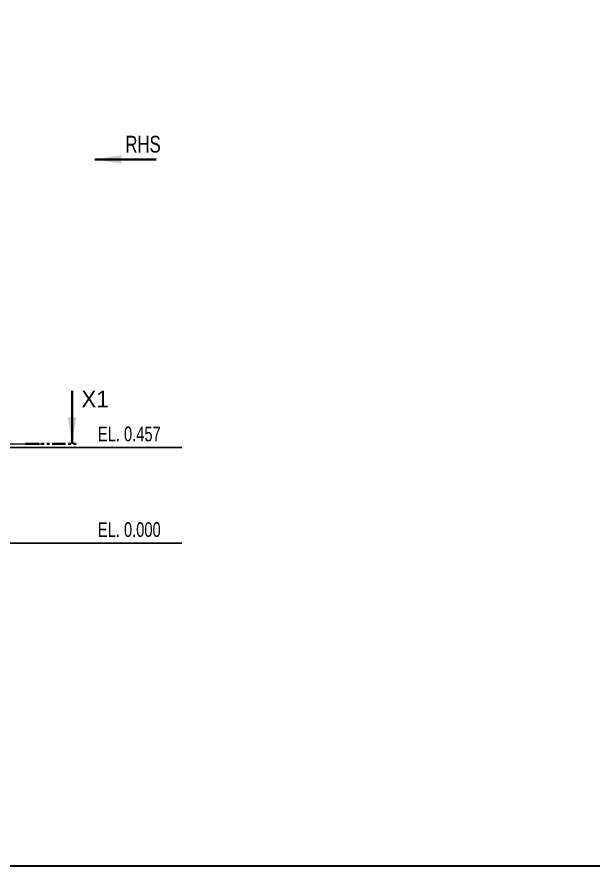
# Model space of a CAD drawing. Header units: millimetres. Extents: x 0 to 16187, y -20471 to 6290.
# Drawn here: x 3449.4 to 3724.6, y 5095 to 5501 of the extents above; entities that cross this region are included whole.
import ezdxf
from ezdxf.enums import TextEntityAlignment as Align

# ---------------------------------------------------------------- set-up
doc = ezdxf.new("R2010")
doc.units = ezdxf.units.MM
doc.linetypes.add('PHANTOM', pattern=[12.699999999999998, 6.35, -1.27, 1.27, -1.27, 1.27, -1.27])
doc.layers.add('BORDER1', color=3, linetype='Continuous')
doc.layers.add('BORDER2', color=7, linetype='Continuous')
doc.styles.add('ROMANC', font='ROMANC', dxfattribs={"height": 5})
doc.styles.add('ROMAND-1', font='ic-romand.shx')
doc.styles.add('ROMANS', font='ROMANS.shx', dxfattribs={"width": 0.8})
doc.styles.add('ROMANT', font='ROMANT', dxfattribs={"height": 4})
doc.styles.add('SLDTEXTSTYLE0', font='TXT', dxfattribs={"width": 0.75})

# ---------------------------------------------------------------- blocks, each defined once
blk = doc.blocks.new('*U609')
at = {"layer": 'BORDER1', "color": 154, "true_color": 0x1859a9, "const_width": 1}
blk.add_lwpolyline([(1.8094395070475, 811), (1144, 811), (1144, 0), (0, 0), (0, 811)], close=True, dxfattribs=at)
at = {"layer": 'BORDER2', "flags": 8}
for tag, height, style, p in [('REV-A', 3.24, 'ROMANS', (986.9282778829383, 140.2530397182669)), ('RE-A', 8.064, 'ROMANT', (1084.634961895852, 7.17204102400288))]:
    blk.add_attdef(tag, text='', height=height, dxfattribs=dict(at, style=style)).set_placement(p, align=Align.CENTER)
at = {"layer": 'BORDER2', "style": 'ROMANS', "width": 3.830216453570641}
blk.add_attdef('DATE-A', text='', height=3.24, dxfattribs=at).set_placement((995.5063797379989, 140.2530397182669), (1008.507228728976, 140.2530397182669), align=Align.FIT)
at = {"layer": 'BORDER2'}
for tag, height, style, p in [('DRN-A', 3.24, 'ROMANS', (1018.380015771281, 140.2530397182669)), ('CHD-A', 3.24, 'ROMANS', (1032.348360605113, 140.2530397182669)), ('APD-A', 3.24, 'ROMANS', (1046.640709253839, 140.2530397182669)), ('CONS_CONT_VEND', 4.2, 'ROMANC', (1061.390575966738, 72.83468077449595))]:
    blk.add_attdef(tag, text='', height=height, dxfattribs=dict(at, style=style)).set_placement(p, align=Align.CENTER)
at = {"layer": 'BORDER2', "style": 'ROMANS', "width": 0.8}
for tag, p, height in [('1:X', (997.2302812124753, 122.552011911554), 3.5), ('LOC', (1042.735042679951, 122.552011911554), 3.5), ('PROJ_NO', (1118.63757586463, 122.552011911554), 3.5), ('CONS_DRG_NO', (1011, 63), 3)]:
    blk.add_attdef(tag, p, '', height=height, dxfattribs=at)
at = {"layer": 'BORDER2', "lineweight": 30, "width": 0.8, "flags": 104}
blk.add_attdef('COMMENTS-A', text='', height=2.2, dxfattribs=at).set_placement((1055.209968003616, 142.0744315684458), align=Align.MIDDLE_LEFT)
at = {"layer": 'BORDER2', "style": 'ROMANS', "width": 0.8}
for tag, p in [('PROJECT_TITLE_1', (1061.068210890846, 55.3534808592422)), ('PROJECT_TITLE_2', (1061.068210890846, 49.30052221051124))]:
    blk.add_attdef(tag, text='', height=3.5, dxfattribs=at).set_placement(p, align=Align.MIDDLE)
at = {"layer": 'BORDER2', "style": 'ROMANT', "width": 0.8}
for tag, p in [('DRG_TITLE_1', (1061.068210890846, 36.31229857438004)), ('DRG_TITLE_2', (1061.068210890846, 28.31229857438004)), ('DRG_TITLE_3', (1061.068210890846, 20.31229857438004))]:
    blk.add_attdef(tag, text='', height=5, dxfattribs=at).set_placement(p, align=Align.CENTER)
at = {"layer": 'BORDER2', "style": 'ROMANT'}
for tag, p in [('AR', (995.0014710450068, 7.172041024002866)), ('PA', (1011.738213301433, 7.172041024002866)), ('DC', (1028.447415784789, 7.172041024002837)), ('TS', (1120.839107118789, 7.172041024002908))]:
    blk.add_attdef(tag, p, '', height=8.064, dxfattribs=at)
for tag, p in [('SRNO', (1074.69799186896, 7.172041024002823)), ('SH', (1115.802783516436, 7.176501619330963))]:
    blk.add_attdef(tag, text='', height=8.064, dxfattribs=at).set_placement(p, align=Align.RIGHT)
at = {"layer": 'BORDER2', "style": 'ROMANS', "flags": 2}
blk.add_attdef('TB_VERSION', text='', height=2, dxfattribs=at).set_placement((1, -1), align=Align.TOP_LEFT)

msp = doc.modelspace()

# ---------------------------------------------------------------- linework, layer by layer
at = {"color": 7, "linetype": 'Continuous', "lineweight": 35}
for p, q in [((3515.928651790642, 5432.962266360901), (3486.489421090106, 5432.962266360901)), ((3475.656119668395, 5322.479441865449), (3475.656119668395, 5297.079441865448))]:
    msp.add_line(p, q, dxfattribs=at)
at = {"color": 7, "linetype": 'Continuous', "lineweight": 18}
msp.add_line((2847.161289616995, 5297.079441865448), (3460.840527980542, 5297.079441865448), dxfattribs=at)
for p, q in [((3404.252119668386, 5295.44012057918), (3528.090182591189, 5295.44012057918)), ((3402.252119668393, 5249.740120579176), (3528.090182591189, 5249.740120579176))]:
    msp.add_line(p, q)
at = {"color": 7, "linetype": 'PHANTOM', "lineweight": 35}
msp.add_line((3453.431119668389, 5297.079441865448), (3478.831119668391, 5297.079441865448), dxfattribs=at)
at = {"color": 7, "linetype": 'Continuous', "lineweight": 35}
for points in [[(3486.489421090106, 5432.962266360901), (3499.189421090103, 5430.930266360898), (3499.189421090103, 5434.9942663609)], [(3475.656119668395, 5297.079441865448), (3477.688119668394, 5309.779441865452), (3473.624119668396, 5309.779441865452)]]:
    msp.add_solid(points, dxfattribs=at)

# ---------------------------------------------------------------- block references
at = {"layer": 'BORDER1'}
msp.add_blockref('*U609', (2751.745747508776, 5095.49056330221), dxfattribs=at)

# ---------------------------------------------------------------- texts
at = {"color": 7, "width": 0.75}
for s, height, style, p in [('RHS', 8, 'ROMAND-1', (3501.132911768394, 5436.246393463436)), ('EL. 0.457', 7, 'SLDTEXTSTYLE0', (3487.992694095661, 5298.352281854208)), ('EL. 0.000', 7, 'SLDTEXTSTYLE0', (3487.992694095661, 5252.652281854207))]:
    msp.add_text(s, height=height, dxfattribs=dict(at, style=style)).set_placement(p)
at = {"color": 7, "insert": (3480.124486957807, 5322.479441865449), "char_height": 8, "attachment_point": 1, "style": 'ROMAND-1'}
msp.add_mtext('X1', dxfattribs=at)

doc.saveas('drawing.dxf')
